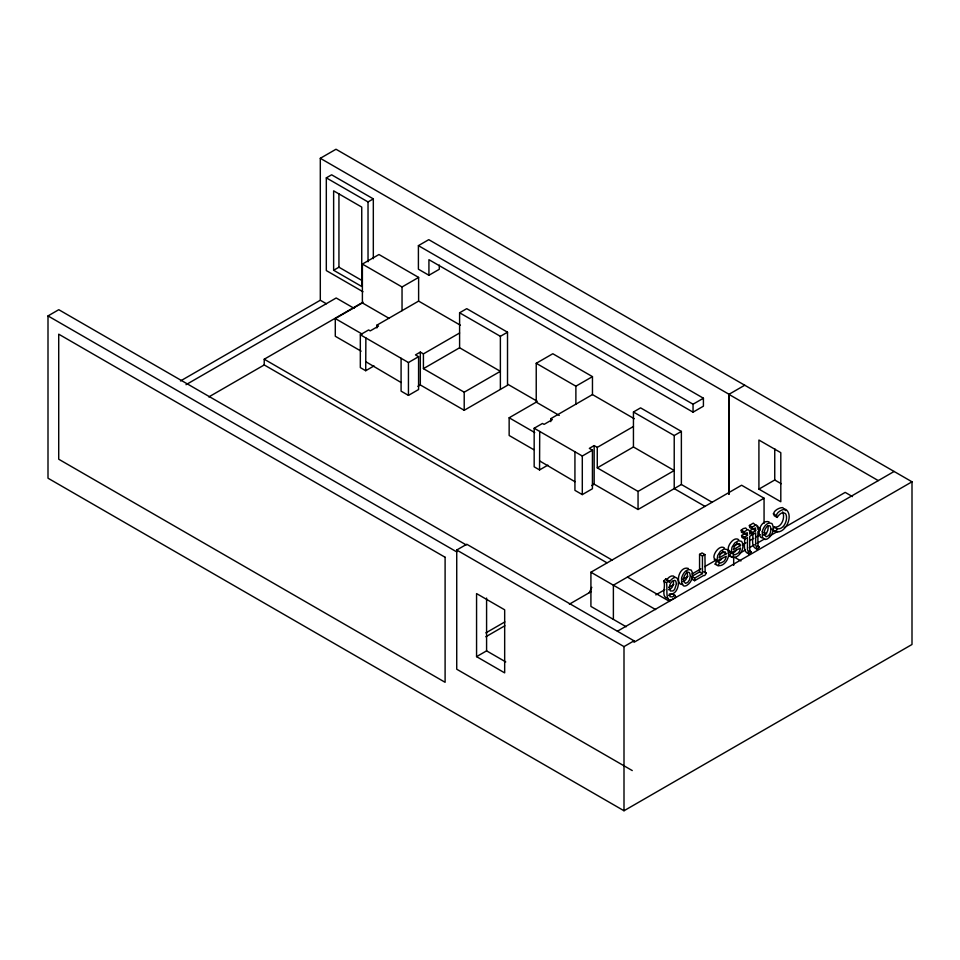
<?xml version="1.0" encoding="UTF-8"?>
<svg xmlns="http://www.w3.org/2000/svg" width="960" height="960" viewBox="0 0 960 960"><rect width="100%" height="100%" fill="white"/><g stroke="black" fill="none" stroke-linecap="round" stroke-linejoin="round"><path stroke-width="1.44" d="M550.764 421.644L550.764 418.668L552.372 419.592L544.08 424.38L542.46 423.456L534.168 428.244L534.168 466.812L539.556 469.932L539.712 431.436M376.908 327.924L376.908 325.164L378.528 326.1L370.236 330.888L368.616 329.952L360.324 334.752L360.324 367.608L365.712 370.716L365.868 337.944M699.564 554.364L702.048 552.924L704.928 554.592L705.156 572.124C707.04 572.844 705.144 576.216 703.464 575.58L694.62 580.692L691.74 579.036L691.74 576.456L699.564 571.932L702.444 573.6L702.444 556.02L699.564 554.364L699.564 571.932M589.272 592.692L591.816 587.328M716.544 561.324L720.648 563.076L723.78 561.444A5.496 3.168 -60 0 0 725.88 557.832L726.156 556.32L716.856 560.94L717.708 555.492L720.348 551.34L724.056 548.976L727.26 549.6C732.156 556.308 722.928 570.372 715.164 564.12L716.544 561.324L718.872 561.192L720.9 559.788A5.496 3.168 -60 0 0 721.704 558.804M718.044 565.776L719.424 562.992M730.86 553.068L734.964 554.808L738.096 553.188A5.496 3.168 -60 0 0 740.184 549.564L740.472 548.052L731.16 552.672L732.024 547.236L734.652 543.084L738.372 540.72L741.564 541.332C746.46 548.052 737.244 562.116 729.468 555.852L730.86 553.068L733.176 552.936L735.216 551.52A5.496 3.168 -60 0 0 736.752 549.312M732.348 557.52L733.74 554.736M774.252 527.088L772.644 530.124C783.432 538.44 795.252 515.712 785.568 509.256C782.004 509.052 774.18 513.384 777.168 517.44L778.2 515.964A8.616 4.98 -60 0 1 783.096 512.544L785.556 513.624C789.312 520.068 781.764 533.736 774.252 527.088C781.428 528.216 785.46 517.692 782.676 511.956M775.524 531.792L777.132 528.744M669.336 581.988C680.412 567.336 681.744 592.764 671.004 594.216L669.372 593.952L670.08 596.712L672.456 596.892L674.928 595.356L675.696 597.228C663.732 606.696 667.968 589.104 666.48 582.744L663.6 581.088L665.796 578.976L668.676 580.644L669.336 581.988L667.416 580.884M777.168 517.44L774.288 515.784C771.3 511.728 779.124 507.396 782.688 507.6L785.592 510.564M666.48 582.744L668.676 580.644M744.588 537.42C745.428 542.592 741.84 551.76 749.004 553.896L751.164 551.928A7.74 4.476 -60 0 1 749.7 548.292L749.7 536.304L751.968 534.984L751.572 533.064L749.652 531.96M752.784 532.692C753.636 537.864 750.036 547.032 757.212 549.156L759.36 547.2A7.74 4.476 -60 0 1 757.896 543.564L757.908 531.564L760.176 530.256L759.768 528.336L756.888 526.668M747.468 535.428L744.588 533.772L741.552 535.524L744.432 537.192L747.468 535.428L747.276 532.704L744.396 533.916L741.516 532.248L742.836 531.18M754.896 524.52L753.252 523.152L749.388 525.468L749.712 527.52L752.592 529.176L755.472 527.964L755.664 530.7L752.628 532.452L749.748 530.796L752.784 529.032L755.664 530.7M741.516 532.248L741.192 530.196L743.256 528.612L745.764 527.988L746.7 529.26M744.396 533.916L744.072 531.864L747.924 529.548L749.58 530.916L749.7 534.144L751.572 533.064M752.592 529.176L752.268 527.124L756.132 524.82L757.776 526.188L757.908 529.416L759.768 528.336M180.48 380.964L320.304 300.24L320.304 158.304L336 149.244L912 481.8L912 644.484L624 810.756L48 478.2L48 315.924L58.776 309.696L466.212 544.92M362.964 291.744L326.316 270.576L326.316 177.864L331.62 174.804L373.32 198.876L373.32 258.696M326.316 177.864L368.028 201.936L373.32 198.876M333.636 270.264L361.74 286.488L361.74 207.084L333.636 190.848L333.636 270.264L338.94 267.204L361.932 280.488M361.092 351.156L335.292 336.264L335.292 318.564L362.388 302.928L362.388 264.084L378.96 254.52L418.62 277.416L418.62 301.092L460.404 325.224M428.928 275.268L418.404 269.196L418.404 245.64L428.772 239.664L703.416 398.22L703.416 406.176L693.048 412.164L428.928 259.68L428.928 275.268L439.296 269.28L439.296 265.032M186.024 384.684L336.192 297.984L354.084 308.304M606.888 562.776L264.228 364.944L264.228 359.22L363.024 302.184M208.8 396.936L264.228 364.944M362.388 264.084L402.036 286.98L418.62 277.416M376.908 325.164L418.62 301.092M459.6 333L423.42 353.88L423.42 368.652L464.208 392.196L500.376 371.316L459.6 347.772L459.6 312.78L466.74 308.664L507.516 332.208L507.516 385.284L464.208 410.292L420.312 384.948L417.9 386.34M365.712 370.716L374.004 365.928M423.42 353.88L420.312 352.092L415.476 354.888L418.584 356.676L418.584 389.532L408.444 395.388L401.088 391.14L401.088 358.284M360.324 334.752L408.444 362.532L418.584 356.676M423.42 368.652L459.6 347.772M459.6 312.78L500.376 336.324L507.516 332.208M533.652 449.628L509.148 435.48L509.148 417.78L536.232 402.144L536.232 363.3L552.804 353.736L592.464 376.632L592.464 394.584L634.26 418.716M536.232 363.3L575.88 386.196L592.464 376.632M550.764 418.668L592.464 394.584M633.444 426.492L597.276 447.384L597.276 467.868L638.052 491.412L674.22 470.532L633.444 446.976L633.444 411.996L640.584 407.868L681.372 431.412L681.372 484.488L638.052 509.496L594.156 484.164L591.744 485.556M539.556 469.932L547.848 465.144M597.276 447.384L594.156 445.584L589.32 448.38L592.428 450.168L592.428 488.748L582.3 494.604L574.932 490.356L574.932 451.776M534.168 428.244L582.3 456.024L592.428 450.168M418.404 245.64L693.048 404.208L703.416 398.22M597.276 467.868L633.444 446.976M632.256 770.568L456.732 669.216L456.732 550.032L466.752 544.248L634.02 640.824L634.02 642.288L912 481.8M728.904 494.208L728.904 394.356L744.732 385.224M633.444 411.996L674.22 435.54L681.372 431.412M485.844 632.892L504.852 621.924M626.184 626.772L590.916 606.42L590.916 572.232L741.6 485.232L764.064 498.204L764.064 523.476M485.844 636.756L504.852 625.776M758.916 489.12L780.804 501.756L780.804 452.676L758.916 440.04L758.916 489.12L774.744 479.988L781.188 483.708M476.568 656.64L504.672 672.876L504.672 609.816L476.568 593.592L476.568 656.64L486.588 650.856L505.752 661.92M569.388 604.176L591.312 591.528M764.064 498.204L613.38 585.192L613.38 619.38M702.444 556.02L704.928 554.592M741.552 535.524L741.96 537.444L744.84 539.112L747.468 537.588L747.468 549.54L749.004 553.896M749.748 530.796L750.156 532.716L753.036 534.372L755.664 532.86L755.664 544.812L757.212 549.156M719.736 554.208L723.204 552.204L726.084 553.86L719.136 557.88L720.108 554.592L722.58 552L725.196 551.904L726.084 553.86M734.04 545.94L737.52 543.936L740.4 545.604L733.44 549.612L734.412 546.336L736.884 543.744L739.5 543.648L740.4 545.604M655.8 594.9L664.824 589.692M668.688 587.46L673.848 584.484M682.86 579.276L688.02 576.288M691.884 574.056L700.908 568.848M704.772 566.616L716.376 559.92M727.98 553.224L730.56 551.736M742.152 545.04L746.028 542.808M749.892 540.576L753.756 538.344M756.336 536.856L760.2 534.624M691.74 576.456L694.62 578.124L702.444 573.6M740.16 553.02L745.344 550.032M749.244 547.788L754.428 544.788M757.02 543.288L764.796 538.8M769.98 535.8L777.768 531.312M784.248 527.568L845.196 492.384L852.468 496.584M617.436 631.212L894.108 471.468M456.732 550.032L624 646.608L634.02 640.824M668.628 589.728C672.492 588.984 673.968 584.196 673.416 580.74M738.684 539.676C733.152 535.524 724.872 549.408 729.648 550.98M724.38 547.932C718.836 543.78 710.568 557.664 715.344 559.236M668.604 595.488L672.048 593.688L674.928 595.356M763.32 535.08C767.316 534.42 768.624 529.26 767.988 525.804M682.632 581.676C686.952 580.86 688.62 574.608 686.64 571.104M667.668 598.236C660.228 596.964 666.504 585.984 663.6 581.088M773.592 530.544L774.672 530.616M729.468 555.852L730.764 556.032M715.164 564.12L716.46 564.3M320.304 158.304L729.024 394.284L729.024 494.124M728.904 394.356L878.28 480.6M773.232 513.78L776.112 515.436M507.612 384.18L537.312 401.328M681.372 484.488L712.284 502.344M764.064 532.392L766.668 533.892M536.232 402.144L559.26 415.44M749.388 525.468L752.268 527.124M362.388 302.928L389.244 318.444M705.144 506.472L674.22 488.616L674.22 435.54M741.192 530.196L744.072 531.864M757.44 546.084L759.36 547.2M320.304 300.24L326.412 303.768M749.244 550.824L751.164 551.928M509.148 417.78L534.732 432.552M335.292 318.564L362.16 334.08M728.556 551.292L731.436 552.96M734.892 557.472L740.964 560.964M714.24 559.56L717.12 561.216M704.04 571.608L705.96 572.712M704.076 572.136L705.996 573.24M264.228 359.22L612.084 560.052M627.444 577.08L669.672 601.464M590.916 572.232L655.62 609.576M48 315.924L456.732 551.892M539.64 460.932L574.932 481.716M365.784 361.716L401.088 382.5M769.08 521.892C761.82 519.312 756.456 531.768 760.536 537.108L761.34 537.6A7.236 4.176 -60 0 0 762.312 537.792M688.392 568.476C681.132 565.896 675.756 578.352 679.848 583.692L680.652 584.184A7.236 4.176 -60 0 0 682.764 584.208M674.988 577.32C672.564 573.66 667.848 577.656 666.456 580.332L665.796 578.976M737.244 542.916L737.52 543.936M722.928 551.172L723.204 552.204M752.628 532.452L753.036 534.372M744.432 537.192L744.84 539.112M774.744 448.752L774.744 479.988M744.588 532.416L744.588 533.772M733.68 556.764L733.68 565.38M694.62 578.124L694.62 580.692M693.048 404.208L693.048 412.164M638.052 491.412L638.052 509.496M624 646.608L624 810.756M594.156 445.584L594.156 484.164M582.3 456.024L582.3 494.604M575.88 386.196L575.88 404.16M500.376 336.324L500.376 389.4M486.588 598.068L486.588 650.856M464.208 392.196L464.208 410.292M420.312 352.092L420.312 384.948M408.444 362.532L408.444 395.388M402.036 286.98L402.036 310.668M368.028 201.936L368.028 261.756M338.94 193.788L338.94 267.204M676.464 583.824L674.592 589.5L672.984 590.94L670.44 590.988C667.896 587.448 670.308 580.932 674.688 580.332L675.744 581.052L676.464 583.824M690.396 575.784L689.52 579.816L687.744 582.396L685.512 583.332L683.772 581.46A8.184 4.728 -60 0 1 684.372 575.856L686.136 573.168L688.44 572.184L689.52 572.76L690.396 575.784M771.084 529.2L770.208 533.232L768.432 535.8L766.2 536.748L764.46 534.876A8.184 4.728 -60 0 1 765.072 529.272L766.824 526.584L769.128 525.6L770.208 526.176L771.084 529.2M681.612 578.148L681.648 583.572L683.532 585.852A7.236 4.176 -60 0 0 686.952 585.288C691.752 582.312 694.308 575.1 691.272 570.144C686.592 567.72 682.392 574.14 681.612 578.148M762.3 531.564L762.336 536.988L764.22 539.268A7.236 4.176 -60 0 0 767.652 538.692C772.44 535.728 775.008 528.516 771.96 523.56C767.292 521.136 763.08 527.556 762.3 531.564M445.104 557.256L58.716 334.176L58.716 459.216L445.104 682.296L445.104 557.256"/></g></svg>
